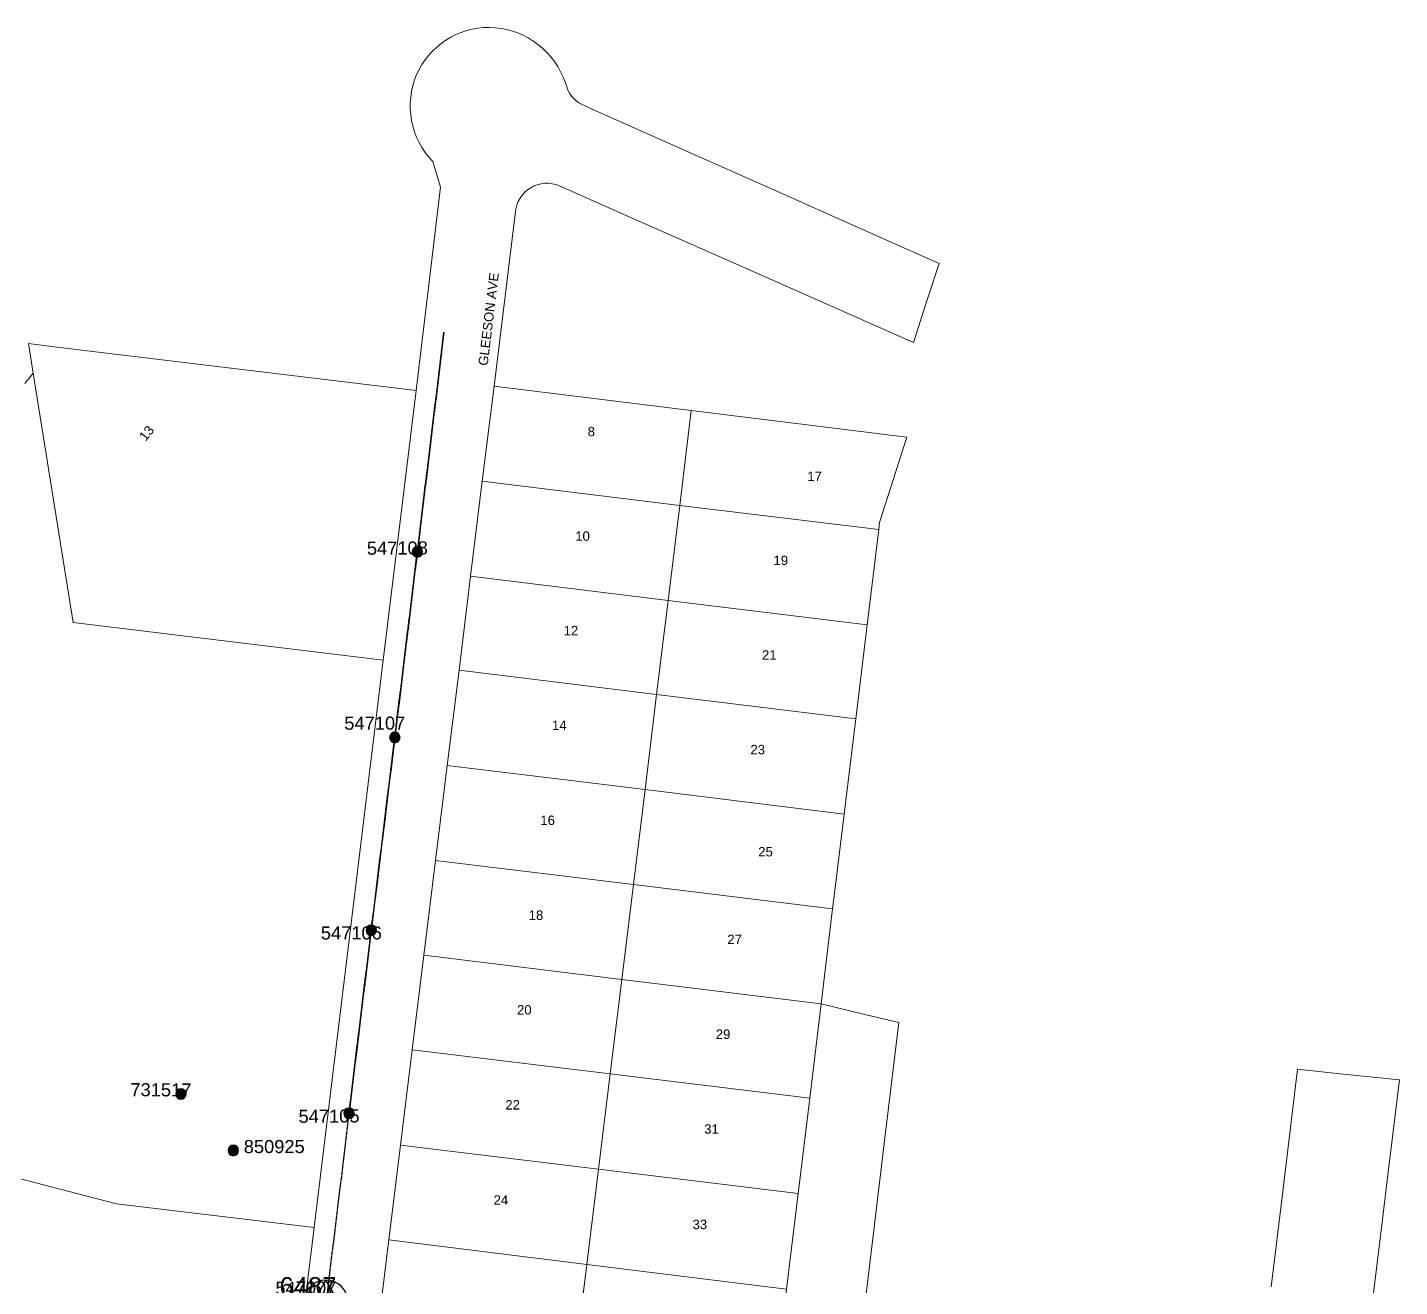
# Model space of a CAD drawing. Header units: metres. Extents: x 311460 to 313373, y 6261260 to 6263889.
# Drawn here: x 313078.3 to 313340.5, y 6262948.9 to 6263189.7 of the extents above; entities that cross this region are included whole.
import ezdxf
from ezdxf.enums import TextEntityAlignment as Align

# ---------------------------------------------------------------- set-up
doc = ezdxf.new("R2010")
doc.units = ezdxf.units.M
doc.linetypes.add('Cable Exist OH', pattern=[1, 1, 0])
doc.layers.get('0').update_dxf_attribs({"color": 6})
doc.layers.add('Cadastre Land Parcels_SP_EXT', color=9, linetype='Continuous', lineweight=5)
doc.layers.add('Cadastre Roads_SP_EXT', color=9, linetype='Continuous', lineweight=5)
for name, color, linetype in [('Mains_LV_EXT', 7, 'Continuous'), ('Mains_SL_EXT', 7, 'Continuous'), ('Sub_SP_TR_HV_LV_EXT', 7, 'Continuous'), ('SupportsOH_SP_TR_HV_LV_SL_EXT', 7, 'Continuous')]:
    doc.layers.add(name, color=color, linetype=linetype)
doc.layers.get('0').freeze()
doc.styles.add('POLE_LABEL', font='arial.ttf')
doc.styles.get("Standard").update_dxf_attribs({"font": 'arial.ttf'})

# ---------------------------------------------------------------- blocks, each defined once
blk = doc.blocks.new('SUB_POLE_EXT')
blk.add_wipeout([(0, 4.22), (0.42, 4.2), (0.83, 4.14), (1.21, 4.05), (1.62, 3.9), (1.99, 3.72), (2.35, 3.51), (2.68, 3.26), (2.99, 2.99), (3.28, 2.66), (3.52, 2.34), (3.76, 1.92), (3.9, 1.62), (4.04, 1.23), (4.18, 0.63), (4.22, 0), (4.18, -0.61), (4.06, -1.15), (3.9, -1.62), (3.58, -2.24), (3.22, -2.73), (2.97, -3.01), (2.68, -3.26), (2.36, -3.5), (2, -3.72), (1.64, -3.89), (1.25, -4.03), (0.82, -4.14), (0.42, -4.2), (0, -4.22), (-0.41, -4.2), (-0.8, -4.15), (-1.21, -4.05), (-1.62, -3.9), (-1.99, -3.73), (-2.35, -3.51), (-2.68, -3.26), (-2.96, -3.02), (-3.23, -2.72), (-3.51, -2.35), (-3.71, -2.01), (-3.91, -1.6), (-4.05, -1.21), (-4.16, -0.76), (-4.22, -0.14), (-4.21, 0.39), (-4.14, 0.83), (-4.03, 1.27), (-3.9, 1.63), (-3.71, 2.02), (-3.5, 2.37), (-3.28, 2.67), (-2.99, 2.99), (-2.68, 3.27), (-2.33, 3.52), (-1.98, 3.73), (-1.63, 3.9), (-1.2, 4.05), (-0.78, 4.15), (-0.4, 4.21)])
blk.add_line((2.16, 0.48), (2.16, 0.48, 0))
blk.add_lwpolyline([(-4.22, 0, 1), (4.22, 0, 1)], format="xyb", close=True)
blk.add_lwpolyline([(2.14, 0.52), (0, 4.22), (-3.66, -2.11), (3.66, -2.11)], close=True)
for tag, height, flags, p in [('ASSET_NUM', 3.5, 8, (2, 2)), ('STREET_CODE', 0.2, 9, (1.5, 0)), ('CONSTRUCTED_VOLTAGE', 0.2, 9, (1.5, -0.2)), ('OPERATING_VOLTAGE', 0.2, 9, (1.5, -0.6)), ('OPERATED_BY', 0.2, 9, (1.5, -0.8)), ('ORIENTATION', 0.2, 9, (1.5, -1.2)), ('OWNED_BY', 0.2, 9, (1.5, -1.4)), ('SECONDARY_VOLTAGE', 0.2, 9, (1.5, -1.6)), ('STATE', 0.2, 9, (1.5, -1.8)), ('SUBSTATION_TYPE', 0.2, 9, (1.5, -2)), ('NO_PHASES', 0.2, 9, (1.5, -0.4)), ('MAINTAINED_BY', 0.2, 9, (1.5, -1)), ('USAGE', 0.2, 9, (1.5, -2.2)), ('LEGEND', 0.2, 9, (1.5, -2.4)), ('LOCATION', 0.2, 9, (1.5, -2.6)), ('STREETNAME', 0.2, 9, (1.5, -2.8)), ('SUBURB', 0.2, 9, (1.5, -3)), ('Z', 0.2, 1, (1.5, -3.4)), ('NOTES', 0.2, 9, (1.5, -3.2))]:
    blk.add_attdef(tag, text='', height=height, dxfattribs=dict(flags=flags)).set_placement(p, align=Align.MIDDLE_LEFT)
blk = doc.blocks.new('POLE_EXT')
blk.add_hatch(color=256).paths.add_polyline_path([(-1, 0, 1), (1, 0, 1)])
blk.add_lwpolyline([(-1, 0, 1), (1, 0, 1)], format="xyb", close=True)
for tag, height, flags, p in [('pNumber', 2.5, 8, (-17.84, 2.07)), ('OWNED_BY', 0.2, 9, (1.35, -0.4)), ('SPECIAL_USE', 0.2, 9, (1.35, -0.8)), ('STATE', 0.2, 9, (1.35, -1)), ('cLV', 0.2, 9, (1.35, -1.4)), ('hDepth', 0.2, 9, (1.35, -1.6)), ('hDia', 0.2, 9, (1.35, -1.8)), ('cHV', 0.2, 9, (1.35, -2)), ('PARENT', 0.2, 9, (1.35, -0.6)), ('USAGE', 0.2, 9, (1.35, -1.2)), ('LBRACKET', 0.2, 9, (1.35, -2.2)), ('LExisting', 0.2, 9, (1.35, -2.4)), ('LANTNUMBER', 0.2, 9, (1.35, -2.6)), ('cLinedev', 0.2, 9, (1.35, -3.4)), ('pExisting', 0.2, 9, (1.35, -3.8)), ('pFooting', 0.2, 9, (1.35, -4.4)), ('pNew', 0.2, 9, (1.35, -4.6)), ('pRelocate', 0.2, 9, (1.35, -5)), ('pRemove', 0.2, 9, (1.35, -5.2)), ('LOther', 0.2, 9, (1.35, -2.8)), ('LRemove', 0.2, 9, (1.35, -3)), ('LEGEND', 0.2, 9, (1.35, -3.2)), ('LOCATION', 0.2, 9, (1.35, -3.6)), ('PFNUMBER', 0.2, 9, (1.35, -4)), ('NEWPFNUMBER', 0.2, 9, (1.35, -4.2)), ('pReplace', 0.2, 9, (1.35, -5.4)), ('pStay', 0.2, 9, (1.35, -5.6)), ('pType', 0.2, 9, (1.35, -5.8)), ('cspan', 0.2, 9, (1.35, -6)), ('STREETNAME', 0.2, 9, (1.35, -6.2)), ('SUBURB', 0.2, 9, (1.35, -6.4)), ('OPERATED_BY', 0.2, 9, (1.36, -7.01)), ('NOTES', 0.2, 9, (1.35, -6.6)), ('MAINTAINED_BY', 0.2, 9, (1.36, -6.81))]:
    blk.add_attdef(tag, text='', height=height, dxfattribs=dict(flags=flags)).set_placement(p, align=Align.MIDDLE_LEFT)
at = {"style": 'POLE_LABEL'}
for tag, height, flags, p in [('ASSET_NUM', 2.5, 8, (2, 2)), ('STRUCTURE_PLANT_NUMBER', 0.2, 9, (1.35, 0.03)), ('STREET_CODE', 0.2, 9, (1.35, -0.2))]:
    blk.add_attdef(tag, text='', height=height, dxfattribs=dict(at, flags=flags)).set_placement(p, align=Align.MIDDLE_LEFT)
at = {"flags": 1}
blk.add_attdef('Z', (1.35, -7.33), '', height=0.2, dxfattribs=at)

msp = doc.modelspace()

# ---------------------------------------------------------------- linework, layer by layer
at = {"layer": 'Cadastre Land Parcels_SP_EXT', "linetype": 'Continuous'}
for points in [[(313083.4, 6263128.62), (313078.51, 6263129.23), (313078.88, 6263126.85), (313079.4, 6263123.6), (313087.02, 6263075.93), (313146.3, 6263068.73), (313152.57, 6263120.25), (313083.4, 6263128.62)], [(313205.12, 6263116.43), (313186.01, 6263118.81), (313167.47, 6263121.1), (313165.23, 6263102.91), (313202.99, 6263098.3), (313205.12, 6263116.43)], [(313246.37, 6263111.37), (313205.12, 6263116.43), (313202.99, 6263098.3), (313241, 6263093.68), (313241.16, 6263095), (313246.37, 6263111.37)], [(313202.99, 6263098.3), (313165.23, 6263102.91), (313163, 6263084.78), (313200.76, 6263080.14), (313202.99, 6263098.3)], [(313241, 6263093.68), (313202.99, 6263098.3), (313200.76, 6263080.14), (313238.79, 6263075.45), (313241, 6263093.68)], [(313200.76, 6263080.14), (313163, 6263084.78), (313160.78, 6263066.77), (313198.55, 6263062.14), (313200.76, 6263080.14)], [(313238.79, 6263075.45), (313200.76, 6263080.14), (313198.55, 6263062.14), (313236.6, 6263057.47), (313238.79, 6263075.45)], [(313198.55, 6263062.14), (313160.78, 6263066.77), (313158.53, 6263048.58), (313196.34, 6263043.95), (313198.55, 6263062.14)], [(313236.6, 6263057.47), (313198.55, 6263062.14), (313196.34, 6263043.95), (313234.39, 6263039.27), (313236.6, 6263057.47)], [(313196.34, 6263043.95), (313158.53, 6263048.58), (313156.29, 6263030.42), (313194.12, 6263025.79), (313196.34, 6263043.95)], [(313232.74, 6263025.71), (313234.39, 6263039.27), (313196.34, 6263043.95), (313194.12, 6263025.79), (313232.19, 6263021.16), (313232.74, 6263025.71)], [(313194.12, 6263025.79), (313156.29, 6263030.42), (313154.06, 6263012.31), (313191.89, 6263007.67), (313194.12, 6263025.79)], [(313232.19, 6263021.16), (313194.12, 6263025.79), (313191.89, 6263007.67), (313230.02, 6263002.99), (313232.19, 6263021.16)], [(313191.89, 6263007.67), (313154.06, 6263012.31), (313151.83, 6262994.22), (313189.67, 6262989.61), (313191.89, 6263007.67)], [(313230.02, 6263002.99), (313191.89, 6263007.67), (313189.67, 6262989.61), (313227.82, 6262984.94), (313230.02, 6263002.99)], [(313189.67, 6262989.61), (313151.83, 6262994.22), (313149.58, 6262975.99), (313187.44, 6262971.36), (313189.67, 6262989.61)], [(313227.82, 6262984.94), (313189.67, 6262989.61), (313187.44, 6262971.36), (313225.61, 6262966.72), (313227.82, 6262984.94)], [(313187.44, 6262971.36), (313149.58, 6262975.99), (313147.34, 6262957.85), (313185.21, 6262953.15), (313187.44, 6262971.36)], [(313225.61, 6262966.72), (313187.44, 6262971.36), (313185.21, 6262953.15), (313223.39, 6262948.44), (313225.61, 6262966.72)], [(313185.21, 6262953.15), (313147.34, 6262957.85), (313145.11, 6262939.72), (313183.01, 6262935.11), (313185.21, 6262953.15)], [(313223.39, 6262948.44), (313185.21, 6262953.15), (313183.01, 6262935.11), (313221.23, 6262930.44), (313223.39, 6262948.44)]]:
    msp.add_lwpolyline(points, close=True, dxfattribs=at)
msp.add_lwpolyline([(313029.44, 6262981.89), (313095.32, 6262964.73), (313133.08, 6262960.22), (313146.3, 6263068.73), (313146.3, 6263068.73), (313087.02, 6263075.93), (313079.4, 6263123.6), (313077.8, 6263121.6)], dxfattribs=at)
at = {"layer": 'Cadastre Roads_SP_EXT', "linetype": 'Continuous'}
for points in [[(313237.7, 6262940.09), (313239.87, 6262958.15), (313242.06, 6262976.3), (313244.86, 6262999.41), (313244.86, 6262999.41), (313238.62, 6263000.92), (313230.02, 6263002.99), (313227.82, 6262984.94), (313225.61, 6262966.72), (313223.39, 6262948.44)], [(313333.51, 6262931.03), (313337.21, 6262961.25), (313338.32, 6262970.3), (313340.54, 6262988.44), (313340.54, 6262988.44), (313329.16, 6262989.63), (313321.03, 6262990.49), (313318.21, 6262967.11), (313316.01, 6262948.91)]]:
    msp.add_lwpolyline(points, dxfattribs=at)
at = {"layer": 'Mains_LV_EXT', "linetype": 'Cable Exist OH'}
for points in [[(313157.9, 6263131.41), (313152.82, 6263089.43)], [(313152.82, 6263089.43), (313148.51, 6263053.93)], [(313148.51, 6263053.93), (313144.01, 6263017.06)], [(313144.01, 6263017.06), (313139.75, 6262982.07)]]:
    msp.add_lwpolyline(points, dxfattribs=at)
at = {"layer": 'Mains_SL_EXT', "linetype": 'Cable Exist OH'}
for points in [[(313148.51, 6263053.93), (313152.82, 6263089.43), (313157.9, 6263131.41)], [(313139.75, 6262982.07), (313144.01, 6263017.06), (313148.51, 6263053.93)]]:
    msp.add_lwpolyline(points, dxfattribs=at)

# ---------------------------------------------------------------- block references
at = {"layer": 'Sub_SP_TR_HV_LV_EXT'}
ref = msp.add_blockref('SUB_POLE_EXT', (313135.35, 6262945.94), dxfattribs=at)
ref.add_attrib('ASSET_NUM', '6487', dxfattribs={"layer": '0', "height": 3.5}).set_placement((313137.35, 6262946.19), align=Align.BOTTOM_RIGHT)
at = {"layer": 'SupportsOH_SP_TR_HV_LV_SL_EXT'}
ref = msp.add_blockref('POLE_EXT', (313152.82, 6263089.43), dxfattribs=at)
ref.add_attrib('ASSET_NUM', '547108', dxfattribs={"layer": '0', "height": 2.5, "rotation": 0.3341, "style": 'POLE_LABEL'}).set_placement((313154.82, 6263090.18), align=Align.MIDDLE_RIGHT)
ref = msp.add_blockref('POLE_EXT', (313148.51, 6263053.93), dxfattribs=at)
ref.add_attrib('ASSET_NUM', '547107', dxfattribs={"layer": '0', "height": 2.5, "rotation": 0.1327, "style": 'POLE_LABEL'}).set_placement((313150.51, 6263054.68), align=Align.BOTTOM_RIGHT)
ref = msp.add_blockref('POLE_EXT', (313144.01, 6263017.06), dxfattribs=at)
ref.add_attrib('ASSET_NUM', '547106', dxfattribs={"layer": '0', "height": 2.5, "rotation": 0.0672, "style": 'POLE_LABEL'}).set_placement((313146.02, 6263017.81), align=Align.TOP_RIGHT)
ref = msp.add_blockref('POLE_EXT', (313107.63, 6262985.77), dxfattribs=at)
ref.add_attrib('ASSET_NUM', '731517', dxfattribs={"layer": '0', "height": 2.5, "rotation": 359.6401, "style": 'POLE_LABEL'}).set_placement((313109.63, 6262986.52), align=Align.MIDDLE_RIGHT)
ref = msp.add_blockref('POLE_EXT', (313139.75, 6262982.07), dxfattribs=at)
ref.add_attrib('ASSET_NUM', '547105', dxfattribs={"layer": '0', "height": 2.5, "rotation": 0.4362, "style": 'POLE_LABEL'}).set_placement((313141.75, 6262982.82), align=Align.TOP_RIGHT)
ref = msp.add_blockref('POLE_EXT', (313117.64, 6262974.96), dxfattribs=at)
ref.add_attrib('ASSET_NUM', '850925', dxfattribs={"layer": '0', "height": 2.5, "style": 'POLE_LABEL'}).set_placement((313119.64, 6262975.71), align=Align.MIDDLE_LEFT)

# ---------------------------------------------------------------- texts
at = {"layer": 'Cadastre Land Parcels_SP_EXT'}
msp.add_text('13', height=1.8, rotation=50.8862, dxfattribs=at).set_placement((313100.87, 6263110.46))
for s, p in [('8', (313185.36, 6263111.51)), ('17', (313227.33, 6263102.95)), ('10', (313182.99, 6263091.53)), ('19', (313220.88, 6263086.89)), ('12', (313180.77, 6263073.46)), ('21', (313218.68, 6263068.8)), ('14', (313178.55, 6263055.36)), ('23', (313216.47, 6263050.71)), ('16', (313176.32, 6263037.19)), ('25', (313217.96, 6263031.18)), ('18', (313174.09, 6263019.05)), ('27', (313212.05, 6263014.41)), ('20', (313171.86, 6263000.95)), ('29', (313209.85, 6262996.3)), ('22', (313169.63, 6262982.79)), ('31', (313207.64, 6262978.16)), ('24', (313167.39, 6262964.59)), ('33', (313205.41, 6262959.92))]:
    msp.add_text(s, height=1.8, dxfattribs=at).set_placement(p)
at = {"layer": 'Cadastre Roads_SP_EXT'}
msp.add_text('GLEESON AVE', height=1.8, rotation=83.0156, dxfattribs=at).set_placement((313166.24, 6263124.93))

# ---------------------------------------------------------------- next in the draw order: linework, layer by layer
at = {"layer": 'Cadastre Land Parcels_SP_EXT', "linetype": 'Continuous'}
msp.add_lwpolyline([(313126.05, 6262902.46), (313133.08, 6262960.22), (313133.08, 6262960.22), (313095.32, 6262964.73), (313029.44, 6262981.89), (312993.73, 6262991.23), (312992.66, 6262988.47), (312991.96, 6262986.14), (312991.3, 6262984.87), (312989.95, 6262981.11), (312988.66, 6262977.48), (312987.67, 6262973.17), (312986.4, 6262969.59), (312985.02, 6262965.98), (312983.82, 6262962.8), (312982.63, 6262959.73), (312981.62, 6262956.68), (312980.31, 6262953.18), (312978.84, 6262950.46), (312977.51, 6262948.19)], dxfattribs=at)
at = {"layer": 'Cadastre Roads_SP_EXT', "linetype": 'Continuous'}
msp.add_lwpolyline([(313145.11, 6262939.72), (313147.34, 6262957.85), (313149.58, 6262975.99), (313151.83, 6262994.22), (313154.06, 6263012.31), (313156.29, 6263030.42), (313158.53, 6263048.58), (313160.78, 6263066.77), (313163, 6263084.78), (313165.23, 6263102.91), (313167.47, 6263121.1), (313171.64, 6263155.03), (313171.85, 6263155.76), (313172.11, 6263156.42), (313172.46, 6263157.05), (313172.87, 6263157.64), (313173.35, 6263158.16), (313173.89, 6263158.63), (313174.48, 6263159.04), (313175.11, 6263159.37), (313175.78, 6263159.62), (313176.48, 6263159.79), (313177.19, 6263159.88), (313177.9, 6263159.89), (313178.61, 6263159.81), (313179.31, 6263159.65), (313179.98, 6263159.41), (313191.15, 6263154.45), (313212.65, 6263144.94), (313247.61, 6263129.47), (313250.13, 6263137.19), (313252.54, 6263144.56), (313237.79, 6263151.13), (313220.38, 6263158.87), (313203.14, 6263166.54), (313185.68, 6263174.31), (313184.29, 6263174.93), (313183.71, 6263175.25), (313183.18, 6263175.63), (313182.7, 6263176.07), (313182.27, 6263176.57), (313181.9, 6263177.11), (313181.6, 6263177.69), (313181.36, 6263178.3), (313181.2, 6263178.94), (313180.67, 6263180.17), (313180.19, 6263181.21), (313179.64, 6263182.21), (313179.01, 6263183.16), (313178.32, 6263184.07), (313177.56, 6263184.92), (313176.73, 6263185.71), (313175.85, 6263186.44), (313175.85, 6263186.44), (313174.96, 6263187.09), (313174.02, 6263187.68), (313173.03, 6263188.19), (313172.02, 6263188.64), (313170.97, 6263189), (313169.9, 6263189.3), (313168.81, 6263189.51), (313167.71, 6263189.64), (313166.6, 6263189.69), (313165.49, 6263189.66), (313164.38, 6263189.55), (313163.29, 6263189.35), (313162.2, 6263189.08), (313161.18, 6263188.73), (313160.17, 6263188.31), (313159.2, 6263187.81), (313158.26, 6263187.24), (313157.37, 6263186.61), (313156.52, 6263185.92), (313155.73, 6263185.17), (313154.99, 6263184.36), (313154.31, 6263183.5), (313153.7, 6263182.6), (313153.15, 6263181.65), (313152.67, 6263180.67), (313152.27, 6263179.65), (313151.95, 6263178.58), (313151.71, 6263177.48), (313151.55, 6263176.37), (313151.47, 6263175.26), (313151.47, 6263174.13), (313151.56, 6263173.02), (313151.72, 6263171.91), (313151.96, 6263170.81), (313152.29, 6263169.74), (313152.68, 6263168.69), (313153.16, 6263167.68), (313153.7, 6263166.7), (313154.32, 6263165.76), (313155, 6263164.87), (313155.75, 6263164.03), (313157.26, 6263159.13), (313152.57, 6263120.25), (313146.3, 6263068.73), (313133.08, 6262960.22), (313126.05, 6262902.46)], dxfattribs=at)
at = {"layer": 'Mains_LV_EXT', "linetype": 'Cable Exist OH'}
msp.add_lwpolyline([(313139.75, 6262982.07), (313135.35, 6262945.94)], dxfattribs=at)

# ---------------------------------------------------------------- next in the draw order: block references
at = {"layer": 'SupportsOH_SP_TR_HV_LV_SL_EXT'}
ref = msp.add_blockref('POLE_EXT', (313135.35, 6262945.94), dxfattribs=at)
ref.add_attrib('ASSET_NUM', '547007', dxfattribs={"layer": '0', "height": 2.5, "rotation": 0.2369, "style": 'POLE_LABEL'}).set_placement((313137.35, 6262946.69), align=Align.BOTTOM_RIGHT)

doc.saveas('drawing.dxf')
